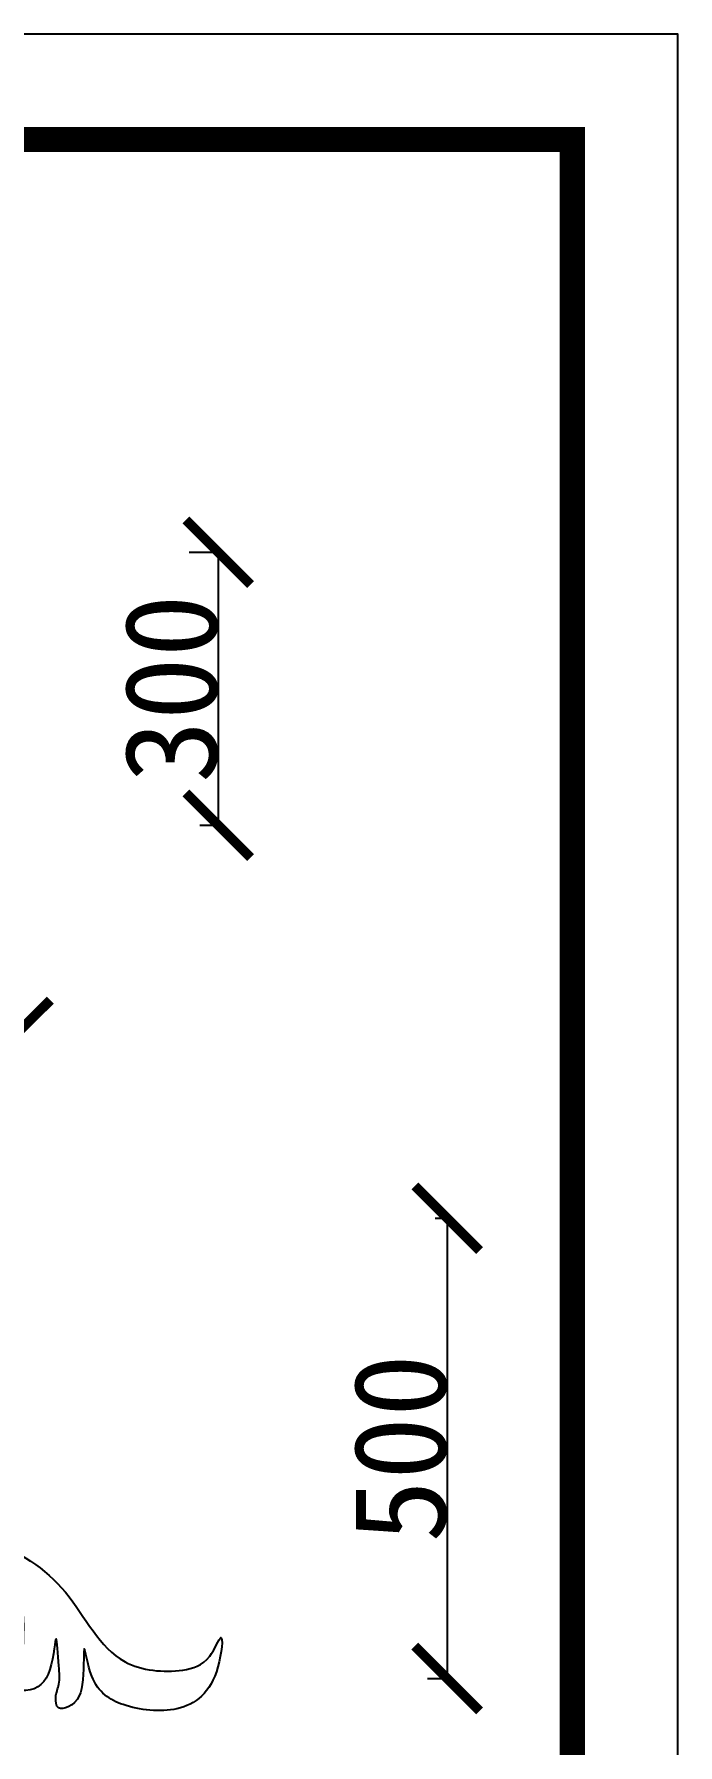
# Model space of a CAD drawing. Extents: x 3172 to 33391, y 13916 to 34175.
# Drawn here: x 22007 to 22702, y 18737 to 20587 of the extents above; entities that cross this region are included whole.
import ezdxf

# ---------------------------------------------------------------- set-up
doc = ezdxf.new("R2010")
doc.units = 0
doc.layers.get('0').update_dxf_attribs({"linetype": 'CONTINUOUS'})
doc.layers.get('DEFPOINTS').update_dxf_attribs({"linetype": 'CONTINUOUS'})
doc.dimstyles.new('ISO-25', dxfattribs={"dimtxt": 2.5, "dimasz": 2.5, "dimexe": 1.25, "dimexo": 0.625, "dimtad": 1, "dimdec": 4, "dimdsep": 46, "dimlunit": 6, "dimtxsty": 'Standard', "dimcen": 2.5, "dimadec": 0, "dimazin": 0, "dimtfac": 1, "dimtdec": 4, "dimtmove": 0, "dimatfit": 3, "dimfxl": 1, "dimtolj": 1, "dimtzin": 0, "dimarcsym": 0})

# ---------------------------------------------------------------- blocks, each defined once
blk = doc.blocks.new('_ARCHTICK')
at = {"color": 0, "linetype": 'ByBlock', "const_width": 0.15}
blk.add_lwpolyline([(-0.5, -0.5), (0.5, 0.5)], dxfattribs=at)
blk = doc.blocks.new('*D7')
at = {"color": 0, "linetype": 'ByBlock'}
for p, q in [((10334.5, -227.7), (10348.9, -227.7)), ((10347.6, -227.7), (10347.6, -725.2)), ((10326.2, -725.2), (10348.9, -725.2))]:
    blk.add_line(p, q, dxfattribs=at)
at = {"layer": 'DEFPOINTS', "color": 0, "linetype": 'ByBlock'}
for p in [(10333.9, -227.7), (10325.6, -725.2), (10347.6, -725.2)]:
    blk.add_point(p, dxfattribs=at)
at = {"color": 0, "linetype": 'ByBlock', "xscale": 70, "yscale": 70, "zscale": 70}
for p, rotation in [((10347.6, -227.7), 90), ((10347.6, -725.2), 270)]:
    blk.add_blockref('_ARCHTICK', p, dxfattribs=dict(at, rotation=rotation))
at = {"color": 0, "linetype": 'ByBlock', "insert": (10297, -476.5), "char_height": 100, "attachment_point": 5, "rotation": 90}
blk.add_mtext('\\A1;500', dxfattribs=at)
blk = doc.blocks.new('*D161')
at = {"color": 0, "lineweight": -2}
for p, q in [((22174.5, 20026.5), (22207.2, 20026.5)), ((22206, 20026.5), (22206, 19731.3)), ((22186.2, 19731.3), (22207.2, 19731.3))]:
    blk.add_line(p, q, dxfattribs=at)
at = {"layer": 'DEFPOINTS', "color": 0}
for p in [(22173.9, 20026.5), (22185.5, 19731.3), (22206, 19731.3)]:
    blk.add_point(p, dxfattribs=at)
at = {"color": 0, "lineweight": -2, "xscale": 70, "yscale": 70, "zscale": 70}
for p, rotation in [((22206, 20026.5), 90), ((22206, 19731.3), 270)]:
    blk.add_blockref('_ARCHTICK', p, dxfattribs=dict(at, rotation=rotation))
at = {"color": 0, "insert": (22155.3, 19878.9), "char_height": 100, "attachment_point": 5, "rotation": 90}
blk.add_mtext('\\A1;300', dxfattribs=at)
blk = doc.blocks.new('*D162')
at = {"color": 0, "lineweight": -2}
for p, q in [((20738.3, 19629), (20738.3, 19506)), ((21989.7, 19596.9), (21989.7, 19506)), ((20738.3, 19507.3), (21989.7, 19507.3))]:
    blk.add_line(p, q, dxfattribs=at)
at = {"layer": 'DEFPOINTS', "color": 0}
for p in [(20738.3, 19629.6), (21989.7, 19597.5), (21989.7, 19507.3)]:
    blk.add_point(p, dxfattribs=at)
at = {"color": 0, "lineweight": -2, "xscale": 70, "yscale": 70, "zscale": 70, "rotation": 180}
blk.add_blockref('_ARCHTICK', (20738.3, 19507.3), dxfattribs=at)
at = {"color": 0, "lineweight": -2, "xscale": 70, "yscale": 70, "zscale": 70}
blk.add_blockref('_ARCHTICK', (21989.7, 19507.3), dxfattribs=at)
at = {"color": 0, "insert": (21364, 19557.9), "char_height": 100, "attachment_point": 5}
blk.add_mtext('\\A1;1200', dxfattribs=at)
blk = doc.blocks.new('A$C152673AD')
blk.add_spline([(1490.81386, 398.796), (1523.39706, 397.28165), (1623.85445, 451.00054), (1674.18141, 498.46284), (1764.13162, 529.48667), (1872.90861, 521.85519), (1955.40714, 466.50232), (2019.80096, 391.38347), (2082.11624, 382.47672), (2111.16872, 397.44071), (2123.27129, 417.4857), (2120.08308, 385.86406), (2075.87773, 340.69317), (2017.65064, 345.11662), (1983.84899, 375.88149), (1975.77096, 405.45083), (1974.21795, 372.03587), (1958.24748, 342.72562), (1947.87838, 341.49022), (1944.96627, 352.78797), (1948.21558, 367.23387), (1948.27404, 386.97997), (1945.34064, 416.3102), (1938.6429, 383.13435), (1912.66182, 360.29986), (1895.7119, 365.38087), (1899.85846, 380.64373), (1907.4349, 395.74718), (1910.18508, 417.9441), (1908.02955, 445.52086), (1887.97097, 420.6938), (1871.44045, 416.31023), (1860.59352, 404.79336), (1848.44857, 420.81339), (1847.84861, 444.88328), (1812.11172, 489.47641), (1758.57005, 502.26857), (1696.85473, 487.10533), (1645.27214, 431.11497), (1586.88833, 395.18946), (1570.31808, 389.94909)], degree=3)
dim = blk.add_linear_dim(base=(2367.71928, 373.34264), p1=(2353.94738, 870.85388), p2=(2345.68976, 373.34264), angle=90, text='500', dimstyle='ISO-25', override={"dimtxt": 100, "dimasz": 70, "dimblk1": 'ARCHTICK', "dimblk2": 'ARCHTICK', "dimsah": 1})
dim.commit()
dim.dimension.update_dxf_attribs({"geometry": '*D7', "text_midpoint": (2317.09428, 622.09826), "insert": (-7979.90758, 1098.58279)})

msp = doc.modelspace()

# ---------------------------------------------------------------- linework, layer by layer
msp.add_lwpolyline([(22702.221, 13915.60471), (22702.221, 20586.55623), (13771.04168, 20586.55623), (13771.04168, 13915.60471)], close=True)
at = {"const_width": 27.3213}
msp.add_lwpolyline([(22588.38223, 14029.44347), (22588.38223, 20472.71746), (13913.86849, 20472.71746), (13913.86849, 14029.44347)], close=True, dxfattribs=at)

# ---------------------------------------------------------------- block references
msp.add_blockref('A$C152673AD', (20085.54474, 18435.4989))

# ---------------------------------------------------------------- dimensions: what is measured, and where the dimension line sits
dim = msp.add_linear_dim(base=(22205.96444, 19731.30282), p1=(22173.85639, 20026.46697), p2=(22185.54442, 19731.30282), angle=90, text='300', dimstyle='ISO-25', override={"dimtxt": 100, "dimasz": 70, "dimblk1": 'ARCHTICK', "dimblk2": 'ARCHTICK', "dimsah": 1})
dim.commit()
dim.dimension.update_dxf_attribs({"geometry": '*D161', "text_midpoint": (22155.33944, 19878.8849)})
dim = msp.add_linear_dim(base=(21989.69483, 19507.26759), p1=(20738.34356, 19629.63199), p2=(21989.69483, 19597.53309), text='1200', dimstyle='ISO-25', override={"dimtxt": 100, "dimasz": 70, "dimblk1": 'ARCHTICK', "dimblk2": 'ARCHTICK', "dimsah": 1})
dim.commit()
dim.dimension.update_dxf_attribs({"geometry": '*D162', "text_midpoint": (21364.01919, 19557.89259)})

doc.saveas('drawing.dxf')
